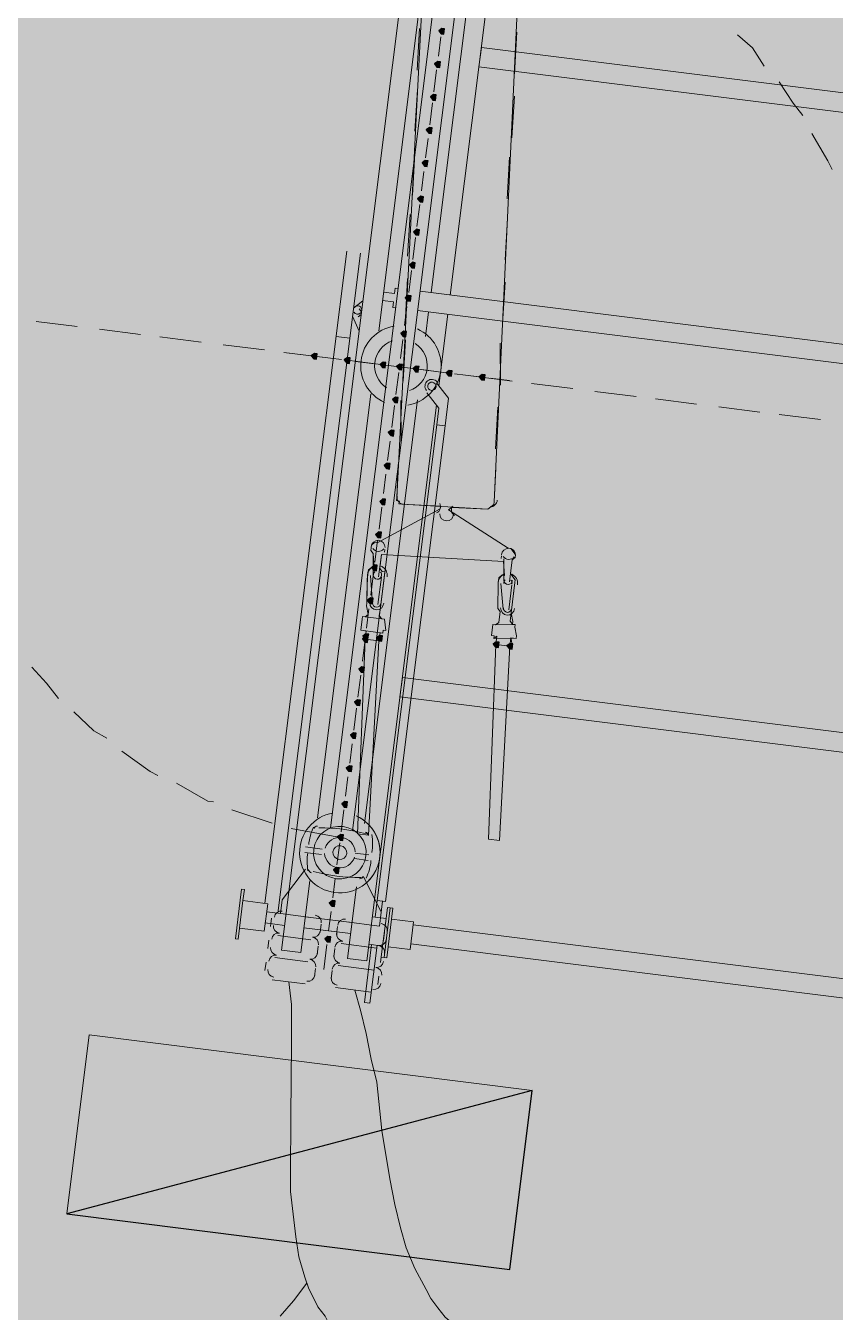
# Model space of a CAD drawing. Header units: metres. Extents: x -4 to 509425, y 7549 to 4732445.
# Drawn here: x 476029.126 to 476031.596, y 4719725.675 to 4719729.603 of the extents above; entities that cross this region are included whole.
import ezdxf

# ---------------------------------------------------------------- set-up
doc = ezdxf.new("R2010")
doc.units = ezdxf.units.M
doc.header["$LTSCALE"] = 0.01
doc.header["$MEASUREMENT"] = 0
doc.layers.get('0').update_dxf_attribs({"lineweight": 0})
doc.layers.add('_SUBESTACIÓN', color=1, linetype='Continuous')
doc.layers.add('SUBESTACION LA VID', color=253, linetype='Continuous')

# ---------------------------------------------------------------- blocks, each defined once
blk = doc.blocks.new('A$Cfff6051d')
at = {"layer": 'SUBESTACION LA VID', "transparency": 33554687}
h = blk.add_hatch(color=256, dxfattribs=at)
h.dxf.hatch_style = 2
h.paths.add_polyline_path([(476030.4032, 4719729.5853), (476030.4042, 4719729.5937), (476030.3958, 4719729.5947), (476030.3864, 4719729.5874), (476030.3937, 4719729.5779), (476030.4021, 4719729.5769)])
h = blk.add_hatch(color=256, dxfattribs=at)
h.dxf.hatch_style = 2
h.paths.add_polyline_path([(476030.3906, 4719729.4845), (476030.3916, 4719729.4929), (476030.3832, 4719729.4939), (476030.3738, 4719729.4866), (476030.3811, 4719729.4771), (476030.3895, 4719729.4761)])
h = blk.add_hatch(color=256, dxfattribs=at)
h.dxf.hatch_style = 2
h.paths.add_polyline_path([(476030.3779, 4719729.3837), (476030.379, 4719729.3921), (476030.3706, 4719729.3931), (476030.3611, 4719729.3858), (476030.3685, 4719729.3763), (476030.3769, 4719729.3753)])
h = blk.add_hatch(color=256, dxfattribs=at)
h.dxf.hatch_style = 2
h.paths.add_polyline_path([(476030.3653, 4719729.2829), (476030.3663, 4719729.2913), (476030.3579, 4719729.2923), (476030.3485, 4719729.285), (476030.3558, 4719729.2755), (476030.3642, 4719729.2745)])
h = blk.add_hatch(color=256, dxfattribs=at)
h.dxf.hatch_style = 2
h.paths.add_polyline_path([(476030.3526, 4719729.182), (476030.3537, 4719729.1905), (476030.3453, 4719729.1915), (476030.3358, 4719729.1842), (476030.3432, 4719729.1747), (476030.3516, 4719729.1736)])
h = blk.add_hatch(color=256, dxfattribs=at)
h.dxf.hatch_style = 2
h.paths.add_polyline_path([(476030.3389, 4719729.0728), (476030.34, 4719729.0812), (476030.3316, 4719729.0823), (476030.3221, 4719729.075), (476030.3295, 4719729.0655), (476030.3379, 4719729.0644)])
h = blk.add_hatch(color=256, dxfattribs=at)
h.dxf.hatch_style = 2
h.paths.add_polyline_path([(476030.3263, 4719728.972), (476030.3274, 4719728.9804), (476030.319, 4719728.9815), (476030.3095, 4719728.9741), (476030.3169, 4719728.9647), (476030.3253, 4719728.9636)])
h = blk.add_hatch(color=256, dxfattribs=at)
h.dxf.hatch_style = 2
h.paths.add_polyline_path([(476030.3137, 4719728.8712), (476030.3147, 4719728.8796), (476030.3063, 4719728.8807), (476030.2969, 4719728.8733), (476030.3042, 4719728.8639), (476030.3126, 4719728.8628)])
h = blk.add_hatch(color=256, dxfattribs=at)
h.dxf.hatch_style = 2
h.paths.add_polyline_path([(476030.301, 4719728.7704), (476030.3021, 4719728.7788), (476030.2937, 4719728.7799), (476030.2842, 4719728.7725), (476030.2916, 4719728.7631), (476030.3, 4719728.762)])
h = blk.add_hatch(color=256, dxfattribs=at)
h.dxf.hatch_style = 2
h.paths.add_polyline_path([(476030.2873, 4719728.6612), (476030.2884, 4719728.6696), (476030.28, 4719728.6707), (476030.2705, 4719728.6633), (476030.2779, 4719728.6539), (476030.2863, 4719728.6528)])
h = blk.add_hatch(color=256, dxfattribs=at)
h.dxf.hatch_style = 2
h.paths.add_polyline_path([(476030.0143, 4719728.5931), (476030.0154, 4719728.6015), (476030.007, 4719728.6025), (476029.9975, 4719728.5952), (476030.0048, 4719728.5857), (476030.0132, 4719728.5847)])
h = blk.add_hatch(color=256, dxfattribs=at)
h.dxf.hatch_style = 2
h.paths.add_polyline_path([(476030.1151, 4719728.5804), (476030.1162, 4719728.5888), (476030.1078, 4719728.5899), (476030.0983, 4719728.5825), (476030.1056, 4719728.5731), (476030.114, 4719728.572)])
h = blk.add_hatch(color=256, dxfattribs=at)
h.dxf.hatch_style = 2
h.paths.add_polyline_path([(476030.2243, 4719728.5667), (476030.2254, 4719728.5751), (476030.217, 4719728.5762), (476030.2075, 4719728.5689), (476030.2149, 4719728.5594), (476030.2233, 4719728.5583)])
h = blk.add_hatch(color=256, dxfattribs=at)
h.dxf.hatch_style = 2
h.paths.add_polyline_path([(476030.2747, 4719728.5604), (476030.2758, 4719728.5688), (476030.2674, 4719728.5699), (476030.2579, 4719728.5625), (476030.2653, 4719728.5531), (476030.2737, 4719728.552)])
h = blk.add_hatch(color=256, dxfattribs=at)
h.dxf.hatch_style = 2
h.paths.add_polyline_path([(476030.3251, 4719728.5541), (476030.3262, 4719728.5625), (476030.3178, 4719728.5636), (476030.3083, 4719728.5562), (476030.3157, 4719728.5468), (476030.3241, 4719728.5457)])
h = blk.add_hatch(color=256, dxfattribs=at)
h.dxf.hatch_style = 2
h.paths.add_polyline_path([(476030.4259, 4719728.5415), (476030.427, 4719728.5499), (476030.4186, 4719728.5509), (476030.4091, 4719728.5436), (476030.4165, 4719728.5341), (476030.4249, 4719728.5331)])
h = blk.add_hatch(color=256, dxfattribs=at)
h.dxf.hatch_style = 2
h.paths.add_polyline_path([(476030.5267, 4719728.5288), (476030.5278, 4719728.5372), (476030.5194, 4719728.5383), (476030.5099, 4719728.5309), (476030.5173, 4719728.5215), (476030.5257, 4719728.5204)])
h = blk.add_hatch(color=256, dxfattribs=at)
h.dxf.hatch_style = 2
h.paths.add_polyline_path([(476030.2621, 4719728.4596), (476030.2631, 4719728.468), (476030.2547, 4719728.4691), (476030.2453, 4719728.4617), (476030.2526, 4719728.4523), (476030.261, 4719728.4512)])
h = blk.add_hatch(color=256, dxfattribs=at)
h.dxf.hatch_style = 2
h.paths.add_polyline_path([(476030.2494, 4719728.3588), (476030.2505, 4719728.3672), (476030.2421, 4719728.3683), (476030.2326, 4719728.3609), (476030.24, 4719728.3515), (476030.2484, 4719728.3504)])
h = blk.add_hatch(color=256, dxfattribs=at)
h.dxf.hatch_style = 2
h.paths.add_polyline_path([(476030.2368, 4719728.258), (476030.2378, 4719728.2664), (476030.2294, 4719728.2675), (476030.22, 4719728.2601), (476030.2273, 4719728.2507), (476030.2357, 4719728.2496)])
h = blk.add_hatch(color=256, dxfattribs=at)
h.dxf.hatch_style = 2
h.paths.add_polyline_path([(476030.2231, 4719728.1488), (476030.2242, 4719728.1572), (476030.2158, 4719728.1583), (476030.2063, 4719728.1509), (476030.2137, 4719728.1415), (476030.2221, 4719728.1404)])
h = blk.add_hatch(color=256, dxfattribs=at)
h.dxf.hatch_style = 2
h.paths.add_polyline_path([(476030.2105, 4719728.048), (476030.2115, 4719728.0564), (476030.2031, 4719728.0575), (476030.1937, 4719728.0501), (476030.201, 4719728.0407), (476030.2094, 4719728.0396)])
h = blk.add_hatch(color=256, dxfattribs=at)
h.dxf.hatch_style = 2
h.paths.add_polyline_path([(476030.1978, 4719727.9472), (476030.1989, 4719727.9556), (476030.1905, 4719727.9567), (476030.181, 4719727.9493), (476030.1884, 4719727.9399), (476030.1968, 4719727.9388)])
h = blk.add_hatch(color=256, dxfattribs=at)
h.dxf.hatch_style = 2
h.paths.add_polyline_path([(476030.1852, 4719727.8464), (476030.1862, 4719727.8548), (476030.1778, 4719727.8559), (476030.1684, 4719727.8485), (476030.1757, 4719727.8391), (476030.1841, 4719727.838)])
h = blk.add_hatch(color=256, dxfattribs=at)
h.dxf.hatch_style = 2
h.paths.add_polyline_path([(476030.1704, 4719727.7288), (476030.1715, 4719727.7372), (476030.1631, 4719727.7382), (476030.1536, 4719727.7309), (476030.161, 4719727.7214), (476030.1694, 4719727.7204)])
h = blk.add_hatch(color=256, dxfattribs=at)
h.dxf.hatch_style = 2
h.paths.add_polyline_path([(476030.1715, 4719727.7372), (476030.1726, 4719727.7456), (476030.1642, 4719727.7466), (476030.1547, 4719727.7393), (476030.162, 4719727.7298), (476030.1704, 4719727.7288)])
h = blk.add_hatch(color=256, dxfattribs=at)
h.dxf.hatch_style = 2
h.paths.add_polyline_path([(476030.2135, 4719727.7319), (476030.2146, 4719727.7403), (476030.2062, 4719727.7414), (476030.1967, 4719727.734), (476030.204, 4719727.7246), (476030.2124, 4719727.7235)])
h = blk.add_hatch(color=256, dxfattribs=at)
h.dxf.hatch_style = 2
h.paths.add_polyline_path([(476030.5695, 4719727.7129), (476030.5705, 4719727.7213), (476030.5621, 4719727.7224), (476030.5527, 4719727.715), (476030.56, 4719727.7056), (476030.5684, 4719727.7045)])
h = blk.add_hatch(color=256, dxfattribs=at)
h.dxf.hatch_style = 2
h.paths.add_polyline_path([(476030.6115, 4719727.7076), (476030.6125, 4719727.716), (476030.6041, 4719727.7171), (476030.5947, 4719727.7097), (476030.602, 4719727.7003), (476030.6104, 4719727.6992)])
h = blk.add_hatch(color=256, dxfattribs=at)
h.dxf.hatch_style = 2
h.paths.add_polyline_path([(476030.1589, 4719727.6364), (476030.1599, 4719727.6448), (476030.1515, 4719727.6458), (476030.1421, 4719727.6385), (476030.1494, 4719727.629), (476030.1578, 4719727.628)])
h = blk.add_hatch(color=256, dxfattribs=at)
h.dxf.hatch_style = 2
h.paths.add_polyline_path([(476030.1462, 4719727.5356), (476030.1473, 4719727.544), (476030.1389, 4719727.545), (476030.1294, 4719727.5377), (476030.1368, 4719727.5282), (476030.1452, 4719727.5272)])
h = blk.add_hatch(color=256, dxfattribs=at)
h.dxf.hatch_style = 2
h.paths.add_polyline_path([(476030.1336, 4719727.4348), (476030.1346, 4719727.4432), (476030.1262, 4719727.4442), (476030.1168, 4719727.4369), (476030.1241, 4719727.4274), (476030.1325, 4719727.4264)])
h = blk.add_hatch(color=256, dxfattribs=at)
h.dxf.hatch_style = 2
h.paths.add_polyline_path([(476030.1209, 4719727.334), (476030.122, 4719727.3424), (476030.1136, 4719727.3434), (476030.1041, 4719727.3361), (476030.1115, 4719727.3266), (476030.1199, 4719727.3256)])
h = blk.add_hatch(color=256, dxfattribs=at)
h.dxf.hatch_style = 2
h.paths.add_polyline_path([(476030.1073, 4719727.2248), (476030.1083, 4719727.2332), (476030.0999, 4719727.2342), (476030.0905, 4719727.2269), (476030.0978, 4719727.2174), (476030.1062, 4719727.2164)])
h = blk.add_hatch(color=256, dxfattribs=at)
h.dxf.hatch_style = 2
h.paths.add_polyline_path([(476030.0946, 4719727.124), (476030.0957, 4719727.1324), (476030.0873, 4719727.1334), (476030.0778, 4719727.1261), (476030.0852, 4719727.1166), (476030.0936, 4719727.1156)])
h = blk.add_hatch(color=256, dxfattribs=at)
h.dxf.hatch_style = 2
h.paths.add_polyline_path([(476030.082, 4719727.0232), (476030.083, 4719727.0316), (476030.0746, 4719727.0326), (476030.0652, 4719727.0253), (476030.0725, 4719727.0158), (476030.0809, 4719727.0148)])
h = blk.add_hatch(color=256, dxfattribs=at)
h.dxf.hatch_style = 2
h.paths.add_polyline_path([(476030.0693, 4719726.9224), (476030.0704, 4719726.9308), (476030.062, 4719726.9318), (476030.0525, 4719726.9245), (476030.0599, 4719726.915), (476030.0683, 4719726.914)])
h = blk.add_hatch(color=256, dxfattribs=at)
h.dxf.hatch_style = 2
h.paths.add_polyline_path([(476030.0557, 4719726.8132), (476030.0567, 4719726.8216), (476030.0483, 4719726.8226), (476030.0389, 4719726.8153), (476030.0462, 4719726.8058), (476030.0546, 4719726.8048)])
h = blk.add_hatch(color=256, dxfattribs=at)
h.dxf.hatch_style = 2
h.paths.add_polyline_path([(476030.6719, 4719726.3519), (476029.251, 4719725.9755), (476030.6034, 4719725.8059)])
at = {"layer": 'SUBESTACION LA VID', "lineweight": 15}
for p, q in [((476030.0558, 4719727.1544), (476030.4107, 4719729.9853)), ((476030.123, 4719727.146), (476030.4779, 4719729.9769)), ((476030.3655, 4719729.9654), (476030.2033, 4719728.6718)), ((476030.5083, 4719729.9475), (476030.363, 4719728.7883)), ((476030.3276, 4719729.5947), (476030.3202, 4719729.4677)), ((476030.6174, 4719729.456), (476030.6248, 4719729.5831)), ((476030.3853, 4719729.5107), (476030.3927, 4719729.5695)), ((476030.3716, 4719729.4015), (476030.38, 4719729.4687)), ((476030.3212, 4719729.4078), (476030.3138, 4719729.2808)), ((476030.6099, 4719729.2607), (476030.6173, 4719729.3878)), ((476030.359, 4719729.3007), (476030.3674, 4719729.3679)), ((476030.3463, 4719729.1999), (476030.3537, 4719729.2587)), ((476030.3138, 4719729.2125), (476030.3064, 4719729.0855)), ((476030.5952, 4719729.0749), (476030.6026, 4719729.2019)), ((476030.3337, 4719729.0991), (476030.3411, 4719729.1579)), ((476030.32, 4719728.9899), (476030.3284, 4719729.0571)), ((476030.299, 4719729.0267), (476030.2916, 4719728.8996)), ((476030.5888, 4719728.8879), (476030.5962, 4719729.015)), ((476030.3074, 4719728.8891), (476030.3158, 4719728.9563)), ((476029.8562, 4719726.9235), (476030.1058, 4719728.9144)), ((476030.1478, 4719728.9091), (476029.895, 4719726.893)), ((476030.2916, 4719728.8313), (476030.2853, 4719728.7127)), ((476030.2947, 4719728.7883), (476030.3032, 4719728.8555)), ((476030.3294, 4719728.7925), (476034.0003, 4719728.3323)), ((476030.5814, 4719728.6926), (476030.5888, 4719728.8197)), ((476030.1551, 4719728.7631), (476030.1267, 4719728.7411)), ((476030.1435, 4719728.6707), (476030.1235, 4719728.7159)), ((476030.1403, 4719728.7138), (476030.1498, 4719728.7211)), ((476030.1509, 4719728.7295), (476030.1435, 4719728.739)), ((476030.2821, 4719728.6875), (476030.2895, 4719728.7463)), ((476030.322, 4719728.7337), (476033.993, 4719728.2734)), ((476030.3556, 4719728.7295), (476030.3461, 4719728.6539)), ((476030.3871, 4719728.5037), (476030.4144, 4719728.7221)), ((476029.2835, 4719728.6847), (476029.1575, 4719728.7005)), ((476029.4767, 4719728.6605), (476029.3507, 4719728.6763)), ((476029.6615, 4719728.6373), (476029.5355, 4719728.6531)), ((476030.0731, 4719728.654), (476030.1151, 4719728.6487)), ((476030.2695, 4719728.5867), (476030.2768, 4719728.6455)), ((476030.2852, 4719728.6444), (476030.2778, 4719728.5174)), ((476029.8547, 4719728.6131), (476029.7287, 4719728.6289)), ((476030.0395, 4719728.5899), (476029.9135, 4719728.6057)), ((476029.9891, 4719728.5962), (476029.9219, 4719728.6047)), ((476030.575, 4719728.5057), (476030.574, 4719728.6338)), ((476030.0899, 4719728.5836), (476030.0227, 4719728.592)), ((476030.2327, 4719728.5657), (476030.1067, 4719728.5815)), ((476030.1907, 4719728.571), (476030.1319, 4719728.5783)), ((476030.2915, 4719728.5583), (476030.2327, 4719728.5657)), ((476030.4175, 4719728.5425), (476030.2915, 4719728.5583)), ((476030.2558, 4719728.4775), (476030.2642, 4719728.5447)), ((476030.4007, 4719728.5446), (476030.3335, 4719728.5531)), ((476030.5015, 4719728.532), (476030.4343, 4719728.5404)), ((476030.6107, 4719728.5183), (476030.4847, 4719728.5341)), ((476030.6023, 4719728.5194), (476030.5435, 4719728.5267)), ((476030.1791, 4719728.4786), (476030.0169, 4719727.1849)), ((476030.7955, 4719728.4951), (476030.6695, 4719728.5109)), ((476030.9887, 4719728.4709), (476030.8627, 4719728.4867)), ((476030.3219, 4719728.4607), (476030.1597, 4719727.167)), ((476030.1669, 4719726.748), (476030.3797, 4719728.4449)), ((476030.2431, 4719728.3767), (476030.2516, 4719728.4439)), ((476030.2705, 4719728.4586), (476030.2715, 4719728.3305)), ((476030.5592, 4719728.3115), (476030.5666, 4719728.4385)), ((476031.1735, 4719728.4477), (476031.0475, 4719728.4635)), ((476031.3667, 4719728.4235), (476031.2407, 4719728.4393)), ((476031.5516, 4719728.4004), (476031.4256, 4719728.4161)), ((476030.3807, 4719728.385), (476030.4059, 4719728.3819)), ((476030.2305, 4719728.2759), (476030.2379, 4719728.3347)), ((476030.263, 4719728.2633), (476030.2588, 4719728.1614)), ((476030.556, 4719728.1497), (476030.5602, 4719728.2516)), ((476030.2179, 4719728.1751), (476030.2252, 4719728.2339)), ((476030.1989, 4719728.0239), (476030.3911, 4719728.1277)), ((476030.2042, 4719728.0659), (476030.2126, 4719728.1331)), ((476030.2735, 4719728.1425), (476030.536, 4719728.1266)), ((476030.5979, 4719728.008), (476030.4163, 4719728.1246)), ((476030.18, 4719728.0092), (476030.1789, 4719728.0008)), ((476030.1915, 4719727.9651), (476030.2, 4719728.0323)), ((476030.1863, 4719727.9231), (476030.1863, 4719727.9913)), ((476030.2031, 4719727.9209), (476030.2115, 4719727.9882)), ((476030.2115, 4719727.9882), (476030.5843, 4719727.967)), ((476030.222, 4719728.0039), (476030.2209, 4719727.9955)), ((476030.578, 4719727.9849), (476030.5769, 4719727.9765)), ((476030.5853, 4719727.9072), (476030.5853, 4719727.9754)), ((476030.6021, 4719727.9051), (476030.6105, 4719727.9723)), ((476030.621, 4719727.988), (476030.62, 4719727.9796)), ((476030.1684, 4719727.9168), (476030.1673, 4719727.8401)), ((476030.1779, 4719727.9241), (476030.1841, 4719727.838)), ((476030.1789, 4719727.8643), (476030.1863, 4719727.9231)), ((476030.2115, 4719727.9199), (476030.2009, 4719727.8359)), ((476030.2199, 4719727.9188), (476030.2093, 4719727.8348)), ((476030.5674, 4719727.9009), (476030.5664, 4719727.8242)), ((476030.5758, 4719727.8998), (476030.5832, 4719727.8221)), ((476030.6094, 4719727.8956), (476030.6, 4719727.82)), ((476030.6178, 4719727.8945), (476030.6084, 4719727.8189)), ((476030.1663, 4719727.8317), (476030.1715, 4719727.8054)), ((476030.1663, 4719727.7634), (476030.1736, 4719727.8223)), ((476030.2083, 4719727.8264), (476030.2051, 4719727.8012)), ((476030.5737, 4719727.8148), (476030.5695, 4719727.7812)), ((476030.6073, 4719727.8105), (476030.6042, 4719727.7853)), ((476030.1526, 4719727.7908), (476030.1484, 4719727.7572)), ((476030.161, 4719727.7897), (476030.161, 4719727.7897)), ((476030.1621, 4719727.7981), (476030.1715, 4719727.8054)), ((476030.2125, 4719727.7918), (476030.2051, 4719727.8012)), ((476030.2209, 4719727.7907), (476030.2209, 4719727.7907)), ((476030.5516, 4719727.7749), (476030.5474, 4719727.7413)), ((476030.56, 4719727.7738), (476030.5695, 4719727.7812)), ((476030.56, 4719727.7738), (476030.6199, 4719727.7748)), ((476030.56, 4719727.7738), (476030.56, 4719727.7738)), ((476030.6115, 4719727.7759), (476030.6042, 4719727.7853)), ((476030.2156, 4719727.7487), (476030.1568, 4719727.7561)), ((476030.1579, 4719727.7645), (476030.1579, 4719727.7645)), ((476030.1652, 4719727.755), (476030.162, 4719727.7298)), ((476030.2072, 4719727.7498), (476030.2051, 4719727.733)), ((476030.2167, 4719727.7571), (476030.2167, 4719727.7571)), ((476030.5548, 4719727.7318), (476030.6146, 4719727.7328)), ((476030.5558, 4719727.7402), (476030.5558, 4719727.7402)), ((476030.5642, 4719727.7392), (476030.5611, 4719727.714)), ((476030.6157, 4719727.7412), (476030.6157, 4719727.7412)), ((476030.6188, 4719727.7664), (476030.6241, 4719727.7402)), ((476030.6188, 4719727.7664), (476030.6188, 4719727.7664)), ((476030.162, 4719727.7298), (476030.1387, 4719727.1355)), ((476030.1536, 4719727.6626), (476030.161, 4719727.7214)), ((476030.204, 4719727.7246), (476030.162, 4719727.7298)), ((476030.204, 4719727.7246), (476030.1723, 4719727.1313)), ((476030.5611, 4719727.714), (476030.5378, 4719727.1196)), ((476030.5611, 4719727.714), (476030.6031, 4719727.7087)), ((476030.1399, 4719727.5534), (476030.1484, 4719727.6206)), ((476030.1273, 4719727.4526), (476030.1357, 4719727.5198)), ((476030.1147, 4719727.3518), (476030.122, 4719727.4106)), ((476030.102, 4719727.251), (476030.1094, 4719727.3098)), ((476029.8783, 4719727.1682), (476029.7555, 4719727.2091)), ((476030.0883, 4719727.1418), (476030.0968, 4719727.209)), ((476030.0862, 4719727.125), (476029.9361, 4719727.1524)), ((476030.0757, 4719727.041), (476030.0841, 4719727.1082)), ((476030.1723, 4719727.1313), (476030.1387, 4719727.1355)), ((476030.5378, 4719727.1196), (476030.5714, 4719727.1154)), ((476030.0284, 4719727.0725), (476029.978, 4719727.0789)), ((476030.0306, 4719727.0893), (476029.9802, 4719727.0957)), ((476030.1314, 4719727.0767), (476030.1734, 4719727.0714)), ((476030.1292, 4719727.0599), (476030.1712, 4719727.0546)), ((476029.9927, 4719726.9917), (476029.9653, 4719726.7733)), ((476030.0631, 4719726.9402), (476030.0704, 4719726.999)), ((476030.1355, 4719726.9738), (476030.1081, 4719726.7554)), ((476029.7784, 4719726.8479), (476029.789, 4719726.9319)), ((476030.1922, 4719726.8814), (476030.1985, 4719726.9318)), ((476030.209, 4719726.8793), (476030.2153, 4719726.9297)), ((476029.8614, 4719726.8972), (476029.9202, 4719726.8899)), ((476029.873, 4719726.8531), (476029.8761, 4719726.8783)), ((476029.9034, 4719726.892), (476030.0042, 4719726.8793)), ((476030.1218, 4719726.8646), (476029.979, 4719726.8825)), ((476030.0504, 4719726.8394), (476030.0578, 4719726.8982)), ((476030.2058, 4719726.8541), (476030.0966, 4719726.8677)), ((476030.2153, 4719726.7931), (476030.2258, 4719726.8771)), ((476030.2321, 4719726.791), (476030.2426, 4719726.875)), ((476029.8572, 4719726.8636), (476029.916, 4719726.8563)), ((476030.1176, 4719726.831), (476029.9748, 4719726.8489)), ((476030.0273, 4719726.8594), (476030.0242, 4719726.8342)), ((476030.0252, 4719726.8426), (476030.0756, 4719726.8363)), ((476030.0777, 4719726.8531), (476030.0746, 4719726.8279)), ((476030.2174, 4719726.8099), (476030.2205, 4719726.8351)), ((476030.3087, 4719726.8582), (476033.7529, 4719726.4264)), ((476029.8645, 4719726.7859), (476029.8677, 4719726.8111)), ((476029.9958, 4719726.8121), (476029.895, 4719726.8248)), ((476029.895, 4719726.8248), (476029.9958, 4719726.8121)), ((476030.0189, 4719726.7922), (476030.0157, 4719726.767)), ((476030.0357, 4719726.7218), (476030.0451, 4719726.7974)), ((476030.0882, 4719726.8005), (476030.1974, 4719726.7869)), ((476030.1974, 4719726.7869), (476030.0882, 4719726.8005)), ((476030.3014, 4719726.7994), (476033.7455, 4719726.3676)), ((476029.9874, 4719726.7449), (476029.8866, 4719726.7576)), ((476029.8866, 4719726.7576), (476029.9874, 4719726.7449)), ((476029.9653, 4719726.7733), (476029.9065, 4719726.7807)), ((476030.0693, 4719726.7858), (476030.0661, 4719726.7606)), ((476030.1081, 4719726.7554), (476030.1669, 4719726.748)), ((476030.2089, 4719726.7427), (476030.2121, 4719726.7679)), ((476029.8561, 4719726.7187), (476029.8593, 4719726.7439)), ((476030.0105, 4719726.725), (476030.0073, 4719726.6998)), ((476030.0609, 4719726.7186), (476030.0577, 4719726.6934)), ((476030.0798, 4719726.7333), (476030.189, 4719726.7196)), ((476030.189, 4719726.7196), (476030.0798, 4719726.7333)), ((476029.9789, 4719726.6777), (476029.8781, 4719726.6904)), ((476030.2005, 4719726.6755), (476030.2037, 4719726.7007)), ((476030.0713, 4719726.6661), (476030.1806, 4719726.6524)), ((476029.251, 4719725.9755), (476030.6719, 4719726.3519))]:
    blk.add_line(p, q, dxfattribs=at)
for points in [[(476030.5714, 4719727.1154), (476030.5378, 4719727.1196), (476030.5611, 4719727.714), (476030.5642, 4719727.7392), (476030.5548, 4719727.7318), (476030.5558, 4719727.7402), (476030.5474, 4719727.7413), (476030.5516, 4719727.7749), (476030.56, 4719727.7738), (476030.5695, 4719727.7812), (476030.5737, 4719727.8148), (476030.5664, 4719727.8242), (476030.5674, 4719727.9009), (476030.5685, 4719727.9093), (476030.5696, 4719727.9177), (476030.579, 4719727.925), (476030.5874, 4719727.924), (476030.5843, 4719727.967), (476030.2115, 4719727.9882), (476030.2062, 4719727.9462), (476030.2136, 4719727.9367), (476030.222, 4719727.9356), (476030.2209, 4719727.9272), (476030.2199, 4719727.9188), (476030.2104, 4719727.8432), (476030.2083, 4719727.8264), (476030.2051, 4719727.8012), (476030.2125, 4719727.7918), (476030.2209, 4719727.7907), (476030.2251, 4719727.7561), (476030.2167, 4719727.7571), (476030.2156, 4719727.7487), (476030.2072, 4719727.7498), (476030.2051, 4719727.733), (476030.204, 4719727.7246), (476030.1723, 4719727.1313), (476030.1387, 4719727.1355), (476030.162, 4719727.7298), (476030.1652, 4719727.755), (476030.1568, 4719727.7561), (476030.1484, 4719727.7572), (476030.1526, 4719727.7908), (476030.1537, 4719727.7992), (476030.1621, 4719727.7981), (476030.1715, 4719727.8054), (476030.1663, 4719727.8317), (476030.1673, 4719727.8401), (476030.1695, 4719727.9252), (476030.1705, 4719727.9336), (476030.1716, 4719727.942), (476030.181, 4719727.9493), (476030.1894, 4719727.9483), (476030.1863, 4719727.9913), (476030.1789, 4719728.0008), (476030.18, 4719728.0092), (476030.1811, 4719728.0176), (476030.1905, 4719728.0249), (476030.1989, 4719728.0239), (476030.3911, 4719728.1277), (476030.3922, 4719728.1361), (476030.2735, 4719728.1425), (476030.2651, 4719728.1435), (476030.2662, 4719728.1519), (476030.2578, 4719728.153), (476030.2588, 4719728.1614), (476030.3699, 4719730.3403)], [(476030.6576, 4719730.3213), (476030.556, 4719728.1497), (476030.5549, 4719728.1413), (476030.5455, 4719728.134), (476030.536, 4719728.1266), (476030.4258, 4719728.1319), (476030.4163, 4719728.1246), (476030.5979, 4719728.008), (476030.6063, 4719728.0069), (476030.6137, 4719727.9975), (476030.621, 4719727.988), (476030.62, 4719727.9796), (476030.6105, 4719727.9723), (476030.6053, 4719727.9303), (476030.6126, 4719727.9208), (476030.62, 4719727.9113), (476030.6189, 4719727.9029), (476030.6084, 4719727.8189), (476030.6073, 4719727.8105), (476030.6126, 4719727.7843), (476030.6115, 4719727.7759), (476030.6199, 4719727.7748), (476030.6188, 4719727.7664), (476030.6241, 4719727.7402), (476030.623, 4719727.7318), (476030.6146, 4719727.7328), (476030.6062, 4719727.7339), (476030.6115, 4719727.7076), (476030.6031, 4719727.7087), (476030.5714, 4719727.1154)], [(476030.3898, 4719730.1586), (476030.4171, 4719730.377), (476030.3583, 4719730.3844), (476029.9065, 4719726.7807)], [(476030.4218, 4719728.7809), (476030.6187, 4719730.3518), (476030.5599, 4719730.3591), (476030.5326, 4719730.1407)], [(476031.2979, 4719729.5755), (476031.344, 4719729.5356), (476031.3797, 4719729.4799)], [(476034.2295, 4719729.0714), (476034.2222, 4719729.0126), (476030.5092, 4719729.4781), (476030.5166, 4719729.5369), (476034.2295, 4719729.0714)], [(476031.4249, 4719729.4316), (476031.4679, 4719729.3665), (476031.4973, 4719729.3286)], [(476031.5246, 4719729.274), (476031.5739, 4719729.1911), (476031.5875, 4719729.1638)], [(476030.2622, 4719728.8009), (476030.2538, 4719728.802), (476030.2517, 4719728.7852), (476030.2181, 4719728.7894)], [(476030.2149, 4719728.7642), (476030.2485, 4719728.76), (476030.2464, 4719728.7432), (476030.2548, 4719728.7421)], [(476030.3807, 4719728.385), (476030.387, 4719728.4354), (476030.3503, 4719728.4827)], [(476030.3797, 4719728.5131), (476030.4164, 4719728.4659), (476030.4059, 4719728.3819)], [(476030.4059, 4719728.3819), (476030.2237, 4719726.9286), (476030.1985, 4719726.9318), (476030.3807, 4719728.385)], [(476030.2251, 4719727.7561), (476030.2209, 4719727.7907), (476030.1621, 4719727.7981)], [(476030.6062, 4719727.7339), (476030.6031, 4719727.7087), (476030.5714, 4719727.1154)], [(476029.2264, 4719727.5485), (476029.1896, 4719727.5958), (476029.1445, 4719727.6441)], [(476033.981, 4719727.089), (476033.9884, 4719727.1478), (476030.2754, 4719727.6132), (476030.268, 4719727.5544), (476033.981, 4719727.089)], [(476029.3733, 4719727.4277), (476029.3334, 4719727.4498), (476029.2725, 4719727.5086)], [(476029.5297, 4719727.3142), (476029.5056, 4719727.3258), (476029.4195, 4719727.3878)], [(476029.6988, 4719727.2333), (476029.682, 4719727.2354), (476029.5864, 4719727.2901)], [(476029.9034, 4719726.892), (476029.9087, 4719726.934), (476029.9801, 4719727.0274)], [(476030.2058, 4719726.8541), (476030.2111, 4719726.8961), (476030.1565, 4719727.0053)], [(476029.7932, 4719726.9655), (476029.789, 4719726.9319), (476029.8646, 4719726.9224), (476029.854, 4719726.8384), (476029.7784, 4719726.8479), (476029.7742, 4719726.8143), (476029.7658, 4719726.8154), (476029.7848, 4719726.9666), (476029.7932, 4719726.9655)], [(476030.1733, 4719726.7984), (476030.2153, 4719726.7931), (476030.211, 4719726.7595), (476030.2194, 4719726.7585), (476030.2384, 4719726.9097), (476030.23, 4719726.9108), (476030.2258, 4719726.8771), (476030.1838, 4719726.8824)], [(476030.2468, 4719726.9086), (476030.2426, 4719726.875), (476030.3098, 4719726.8666), (476030.2993, 4719726.7826), (476030.2321, 4719726.791), (476030.2278, 4719726.7574), (476030.2194, 4719726.7585), (476030.2384, 4719726.9097), (476030.2468, 4719726.9086)], [(476030.1985, 4719726.7953), (476030.1763, 4719726.6188), (476030.1595, 4719726.621), (476030.1817, 4719726.7974)], [(476029.9285, 4719726.684), (476029.9369, 4719726.6147), (476029.9369, 4719726.5465), (476029.9369, 4719726.4782), (476029.9358, 4719726.4016), (476029.9347, 4719726.2567), (476029.9336, 4719726.1117), (476029.9336, 4719726.0435), (476029.9419, 4719725.9742), (476029.9503, 4719725.9049), (476029.9597, 4719725.844), (476029.9776, 4719725.782), (476029.9902, 4719725.7463), (476030.0038, 4719725.719), (476030.0174, 4719725.6917), (476030.0395, 4719725.6633), (476030.0531, 4719725.636), (476030.0762, 4719725.616)], [(476030.1301, 4719726.6588), (476030.148, 4719726.5968), (476030.1648, 4719726.5264), (476030.1805, 4719726.4477), (476030.1973, 4719726.3773), (476030.213, 4719726.2303), (476030.2371, 4719726.0822), (476030.2528, 4719726.0035), (476030.2696, 4719725.9331), (476030.2874, 4719725.8711), (476030.3136, 4719725.8081), (476030.3482, 4719725.7441), (476030.3619, 4719725.7168), (476030.3839, 4719725.6884), (476030.406, 4719725.66), (476030.4291, 4719725.6401), (476030.4511, 4719725.6117), (476030.4826, 4719725.5907)], [(476030.6034, 4719725.8059), (476029.251, 4719725.9755), (476029.3194, 4719726.5215), (476030.6719, 4719726.3519), (476030.6034, 4719725.8059)], [(476029.903, 4719725.6634), (476029.9429, 4719725.7096), (476029.9839, 4719725.7641)]]:
    blk.add_lwpolyline(points, dxfattribs=at)
at = {"layer": 'SUBESTACION LA VID'}
for points in [[(476030.4032, 4719729.5853), (476030.4042, 4719729.5937), (476030.3958, 4719729.5947), (476030.3864, 4719729.5874), (476030.3937, 4719729.5779), (476030.4021, 4719729.5769)], [(476030.3906, 4719729.4845), (476030.3916, 4719729.4929), (476030.3832, 4719729.4939), (476030.3738, 4719729.4866), (476030.3811, 4719729.4771), (476030.3895, 4719729.4761)], [(476030.3779, 4719729.3837), (476030.379, 4719729.3921), (476030.3706, 4719729.3931), (476030.3611, 4719729.3858), (476030.3685, 4719729.3763), (476030.3769, 4719729.3753)], [(476030.3653, 4719729.2829), (476030.3663, 4719729.2913), (476030.3579, 4719729.2923), (476030.3485, 4719729.285), (476030.3558, 4719729.2755), (476030.3642, 4719729.2745)], [(476030.3526, 4719729.182), (476030.3537, 4719729.1905), (476030.3453, 4719729.1915), (476030.3358, 4719729.1842), (476030.3432, 4719729.1747), (476030.3516, 4719729.1736)], [(476030.3389, 4719729.0728), (476030.34, 4719729.0812), (476030.3316, 4719729.0823), (476030.3221, 4719729.075), (476030.3295, 4719729.0655), (476030.3379, 4719729.0644)], [(476030.3263, 4719728.972), (476030.3274, 4719728.9804), (476030.319, 4719728.9815), (476030.3095, 4719728.9741), (476030.3169, 4719728.9647), (476030.3253, 4719728.9636)], [(476030.3137, 4719728.8712), (476030.3147, 4719728.8796), (476030.3063, 4719728.8807), (476030.2969, 4719728.8733), (476030.3042, 4719728.8639), (476030.3126, 4719728.8628)], [(476030.301, 4719728.7704), (476030.3021, 4719728.7788), (476030.2937, 4719728.7799), (476030.2842, 4719728.7725), (476030.2916, 4719728.7631), (476030.3, 4719728.762)], [(476030.2873, 4719728.6612), (476030.2884, 4719728.6696), (476030.28, 4719728.6707), (476030.2705, 4719728.6633), (476030.2779, 4719728.6539), (476030.2863, 4719728.6528)], [(476030.0143, 4719728.5931), (476030.0154, 4719728.6015), (476030.007, 4719728.6025), (476029.9975, 4719728.5952), (476030.0048, 4719728.5857), (476030.0132, 4719728.5847)], [(476030.1151, 4719728.5804), (476030.1162, 4719728.5888), (476030.1078, 4719728.5899), (476030.0983, 4719728.5825), (476030.1056, 4719728.5731), (476030.114, 4719728.572)], [(476030.2243, 4719728.5667), (476030.2254, 4719728.5751), (476030.217, 4719728.5762), (476030.2075, 4719728.5689), (476030.2149, 4719728.5594), (476030.2233, 4719728.5583)], [(476030.2747, 4719728.5604), (476030.2758, 4719728.5688), (476030.2674, 4719728.5699), (476030.2579, 4719728.5625), (476030.2653, 4719728.5531), (476030.2737, 4719728.552)], [(476030.3251, 4719728.5541), (476030.3262, 4719728.5625), (476030.3178, 4719728.5636), (476030.3083, 4719728.5562), (476030.3157, 4719728.5468), (476030.3241, 4719728.5457)], [(476030.4259, 4719728.5415), (476030.427, 4719728.5499), (476030.4186, 4719728.5509), (476030.4091, 4719728.5436), (476030.4165, 4719728.5341), (476030.4249, 4719728.5331)], [(476030.5267, 4719728.5288), (476030.5278, 4719728.5372), (476030.5194, 4719728.5383), (476030.5099, 4719728.5309), (476030.5173, 4719728.5215), (476030.5257, 4719728.5204)], [(476030.2621, 4719728.4596), (476030.2631, 4719728.468), (476030.2547, 4719728.4691), (476030.2453, 4719728.4617), (476030.2526, 4719728.4523), (476030.261, 4719728.4512)], [(476030.2494, 4719728.3588), (476030.2505, 4719728.3672), (476030.2421, 4719728.3683), (476030.2326, 4719728.3609), (476030.24, 4719728.3515), (476030.2484, 4719728.3504)], [(476030.2368, 4719728.258), (476030.2378, 4719728.2664), (476030.2294, 4719728.2675), (476030.22, 4719728.2601), (476030.2273, 4719728.2507), (476030.2357, 4719728.2496)], [(476030.2231, 4719728.1488), (476030.2242, 4719728.1572), (476030.2158, 4719728.1583), (476030.2063, 4719728.1509), (476030.2137, 4719728.1415), (476030.2221, 4719728.1404)], [(476030.2105, 4719728.048), (476030.2115, 4719728.0564), (476030.2031, 4719728.0575), (476030.1937, 4719728.0501), (476030.201, 4719728.0407), (476030.2094, 4719728.0396)], [(476030.1978, 4719727.9472), (476030.1989, 4719727.9556), (476030.1905, 4719727.9567), (476030.181, 4719727.9493), (476030.1884, 4719727.9399), (476030.1968, 4719727.9388)], [(476030.1852, 4719727.8464), (476030.1862, 4719727.8548), (476030.1778, 4719727.8559), (476030.1684, 4719727.8485), (476030.1757, 4719727.8391), (476030.1841, 4719727.838)], [(476030.1704, 4719727.7288), (476030.1715, 4719727.7372), (476030.1631, 4719727.7382), (476030.1536, 4719727.7309), (476030.161, 4719727.7214), (476030.1694, 4719727.7204)], [(476030.1715, 4719727.7372), (476030.1726, 4719727.7456), (476030.1642, 4719727.7466), (476030.1547, 4719727.7393), (476030.162, 4719727.7298), (476030.1704, 4719727.7288)], [(476030.2135, 4719727.7319), (476030.2146, 4719727.7403), (476030.2062, 4719727.7414), (476030.1967, 4719727.734), (476030.204, 4719727.7246), (476030.2124, 4719727.7235)], [(476030.5695, 4719727.7129), (476030.5705, 4719727.7213), (476030.5621, 4719727.7224), (476030.5527, 4719727.715), (476030.56, 4719727.7056), (476030.5684, 4719727.7045)], [(476030.6115, 4719727.7076), (476030.6125, 4719727.716), (476030.6041, 4719727.7171), (476030.5947, 4719727.7097), (476030.602, 4719727.7003), (476030.6104, 4719727.6992)], [(476030.1589, 4719727.6364), (476030.1599, 4719727.6448), (476030.1515, 4719727.6458), (476030.1421, 4719727.6385), (476030.1494, 4719727.629), (476030.1578, 4719727.628)], [(476030.1462, 4719727.5356), (476030.1473, 4719727.544), (476030.1389, 4719727.545), (476030.1294, 4719727.5377), (476030.1368, 4719727.5282), (476030.1452, 4719727.5272)], [(476030.1336, 4719727.4348), (476030.1346, 4719727.4432), (476030.1262, 4719727.4442), (476030.1168, 4719727.4369), (476030.1241, 4719727.4274), (476030.1325, 4719727.4264)], [(476030.1209, 4719727.334), (476030.122, 4719727.3424), (476030.1136, 4719727.3434), (476030.1041, 4719727.3361), (476030.1115, 4719727.3266), (476030.1199, 4719727.3256)], [(476030.1073, 4719727.2248), (476030.1083, 4719727.2332), (476030.0999, 4719727.2342), (476030.0905, 4719727.2269), (476030.0978, 4719727.2174), (476030.1062, 4719727.2164)], [(476030.0946, 4719727.124), (476030.0957, 4719727.1324), (476030.0873, 4719727.1334), (476030.0778, 4719727.1261), (476030.0852, 4719727.1166), (476030.0936, 4719727.1156)], [(476030.082, 4719727.0232), (476030.083, 4719727.0316), (476030.0746, 4719727.0326), (476030.0652, 4719727.0253), (476030.0725, 4719727.0158), (476030.0809, 4719727.0148)], [(476030.0693, 4719726.9224), (476030.0704, 4719726.9308), (476030.062, 4719726.9318), (476030.0525, 4719726.9245), (476030.0599, 4719726.915), (476030.0683, 4719726.914)], [(476030.0557, 4719726.8132), (476030.0567, 4719726.8216), (476030.0483, 4719726.8226), (476030.0389, 4719726.8153), (476030.0462, 4719726.8058), (476030.0546, 4719726.8048)], [(476030.6719, 4719726.3519), (476029.251, 4719725.9755), (476030.6034, 4719725.8059)]]:
    blk.add_lwpolyline(points, close=True, dxfattribs=at)
at = {"layer": 'SUBESTACION LA VID', "lineweight": 0}
for points in [[(476030.4032, 4719729.5853), (476030.4042, 4719729.5937), (476030.3958, 4719729.5947), (476030.3864, 4719729.5874), (476030.3937, 4719729.5779), (476030.4021, 4719729.5769)], [(476030.3906, 4719729.4845), (476030.3916, 4719729.4929), (476030.3832, 4719729.4939), (476030.3738, 4719729.4866), (476030.3811, 4719729.4771), (476030.3895, 4719729.4761)], [(476030.3779, 4719729.3837), (476030.379, 4719729.3921), (476030.3706, 4719729.3931), (476030.3611, 4719729.3858), (476030.3685, 4719729.3763), (476030.3769, 4719729.3753)], [(476030.3653, 4719729.2829), (476030.3663, 4719729.2913), (476030.3579, 4719729.2923), (476030.3485, 4719729.285), (476030.3558, 4719729.2755), (476030.3642, 4719729.2745)], [(476030.3526, 4719729.182), (476030.3537, 4719729.1905), (476030.3453, 4719729.1915), (476030.3358, 4719729.1842), (476030.3432, 4719729.1747), (476030.3516, 4719729.1736)], [(476030.3389, 4719729.0728), (476030.34, 4719729.0812), (476030.3316, 4719729.0823), (476030.3221, 4719729.075), (476030.3295, 4719729.0655), (476030.3379, 4719729.0644)], [(476030.3263, 4719728.972), (476030.3274, 4719728.9804), (476030.319, 4719728.9815), (476030.3095, 4719728.9741), (476030.3169, 4719728.9647), (476030.3253, 4719728.9636)], [(476030.3137, 4719728.8712), (476030.3147, 4719728.8796), (476030.3063, 4719728.8807), (476030.2969, 4719728.8733), (476030.3042, 4719728.8639), (476030.3126, 4719728.8628)], [(476030.301, 4719728.7704), (476030.3021, 4719728.7788), (476030.2937, 4719728.7799), (476030.2842, 4719728.7725), (476030.2916, 4719728.7631), (476030.3, 4719728.762)], [(476030.2873, 4719728.6612), (476030.2884, 4719728.6696), (476030.28, 4719728.6707), (476030.2705, 4719728.6633), (476030.2779, 4719728.6539), (476030.2863, 4719728.6528)], [(476030.0143, 4719728.5931), (476030.0154, 4719728.6015), (476030.007, 4719728.6025), (476029.9975, 4719728.5952), (476030.0048, 4719728.5857), (476030.0132, 4719728.5847)], [(476030.1151, 4719728.5804), (476030.1162, 4719728.5888), (476030.1078, 4719728.5899), (476030.0983, 4719728.5825), (476030.1056, 4719728.5731), (476030.114, 4719728.572)], [(476030.2243, 4719728.5667), (476030.2254, 4719728.5751), (476030.217, 4719728.5762), (476030.2075, 4719728.5689), (476030.2149, 4719728.5594), (476030.2233, 4719728.5583)], [(476030.2747, 4719728.5604), (476030.2758, 4719728.5688), (476030.2674, 4719728.5699), (476030.2579, 4719728.5625), (476030.2653, 4719728.5531), (476030.2737, 4719728.552)], [(476030.3251, 4719728.5541), (476030.3262, 4719728.5625), (476030.3178, 4719728.5636), (476030.3083, 4719728.5562), (476030.3157, 4719728.5468), (476030.3241, 4719728.5457)], [(476030.4259, 4719728.5415), (476030.427, 4719728.5499), (476030.4186, 4719728.5509), (476030.4091, 4719728.5436), (476030.4165, 4719728.5341), (476030.4249, 4719728.5331)], [(476030.5267, 4719728.5288), (476030.5278, 4719728.5372), (476030.5194, 4719728.5383), (476030.5099, 4719728.5309), (476030.5173, 4719728.5215), (476030.5257, 4719728.5204)], [(476030.2621, 4719728.4596), (476030.2631, 4719728.468), (476030.2547, 4719728.4691), (476030.2453, 4719728.4617), (476030.2526, 4719728.4523), (476030.261, 4719728.4512)], [(476030.2494, 4719728.3588), (476030.2505, 4719728.3672), (476030.2421, 4719728.3683), (476030.2326, 4719728.3609), (476030.24, 4719728.3515), (476030.2484, 4719728.3504)], [(476030.2368, 4719728.258), (476030.2378, 4719728.2664), (476030.2294, 4719728.2675), (476030.22, 4719728.2601), (476030.2273, 4719728.2507), (476030.2357, 4719728.2496)], [(476030.2231, 4719728.1488), (476030.2242, 4719728.1572), (476030.2158, 4719728.1583), (476030.2063, 4719728.1509), (476030.2137, 4719728.1415), (476030.2221, 4719728.1404)], [(476030.2105, 4719728.048), (476030.2115, 4719728.0564), (476030.2031, 4719728.0575), (476030.1937, 4719728.0501), (476030.201, 4719728.0407), (476030.2094, 4719728.0396)], [(476030.1978, 4719727.9472), (476030.1989, 4719727.9556), (476030.1905, 4719727.9567), (476030.181, 4719727.9493), (476030.1884, 4719727.9399), (476030.1968, 4719727.9388)], [(476030.1852, 4719727.8464), (476030.1862, 4719727.8548), (476030.1778, 4719727.8559), (476030.1684, 4719727.8485), (476030.1757, 4719727.8391), (476030.1841, 4719727.838)], [(476030.1704, 4719727.7288), (476030.1715, 4719727.7372), (476030.1631, 4719727.7382), (476030.1536, 4719727.7309), (476030.161, 4719727.7214), (476030.1694, 4719727.7204)], [(476030.1715, 4719727.7372), (476030.1726, 4719727.7456), (476030.1642, 4719727.7466), (476030.1547, 4719727.7393), (476030.162, 4719727.7298), (476030.1704, 4719727.7288)], [(476030.2135, 4719727.7319), (476030.2146, 4719727.7403), (476030.2062, 4719727.7414), (476030.1967, 4719727.734), (476030.204, 4719727.7246), (476030.2124, 4719727.7235)], [(476030.5695, 4719727.7129), (476030.5705, 4719727.7213), (476030.5621, 4719727.7224), (476030.5527, 4719727.715), (476030.56, 4719727.7056), (476030.5684, 4719727.7045)], [(476030.6115, 4719727.7076), (476030.6125, 4719727.716), (476030.6041, 4719727.7171), (476030.5947, 4719727.7097), (476030.602, 4719727.7003), (476030.6104, 4719727.6992)], [(476030.1589, 4719727.6364), (476030.1599, 4719727.6448), (476030.1515, 4719727.6458), (476030.1421, 4719727.6385), (476030.1494, 4719727.629), (476030.1578, 4719727.628)], [(476030.1462, 4719727.5356), (476030.1473, 4719727.544), (476030.1389, 4719727.545), (476030.1294, 4719727.5377), (476030.1368, 4719727.5282), (476030.1452, 4719727.5272)], [(476030.1336, 4719727.4348), (476030.1346, 4719727.4432), (476030.1262, 4719727.4442), (476030.1168, 4719727.4369), (476030.1241, 4719727.4274), (476030.1325, 4719727.4264)], [(476030.1209, 4719727.334), (476030.122, 4719727.3424), (476030.1136, 4719727.3434), (476030.1041, 4719727.3361), (476030.1115, 4719727.3266), (476030.1199, 4719727.3256)], [(476030.1073, 4719727.2248), (476030.1083, 4719727.2332), (476030.0999, 4719727.2342), (476030.0905, 4719727.2269), (476030.0978, 4719727.2174), (476030.1062, 4719727.2164)], [(476030.0946, 4719727.124), (476030.0957, 4719727.1324), (476030.0873, 4719727.1334), (476030.0778, 4719727.1261), (476030.0852, 4719727.1166), (476030.0936, 4719727.1156)], [(476030.082, 4719727.0232), (476030.083, 4719727.0316), (476030.0746, 4719727.0326), (476030.0652, 4719727.0253), (476030.0725, 4719727.0158), (476030.0809, 4719727.0148)], [(476030.0693, 4719726.9224), (476030.0704, 4719726.9308), (476030.062, 4719726.9318), (476030.0525, 4719726.9245), (476030.0599, 4719726.915), (476030.0683, 4719726.914)], [(476030.0557, 4719726.8132), (476030.0567, 4719726.8216), (476030.0483, 4719726.8226), (476030.0389, 4719726.8153), (476030.0462, 4719726.8058), (476030.0546, 4719726.8048)], [(476030.6719, 4719726.3519), (476029.251, 4719725.9755), (476030.6034, 4719725.8059)]]:
    blk.add_lwpolyline(points, close=True, dxfattribs=at)
at = {"layer": 'SUBESTACION LA VID', "lineweight": 15}
for points, knots in [([(476030.1281, 4719728.7284), (476030.131, 4719728.724), (476030.1364, 4719728.7217), (476030.1416, 4719728.7229), (476030.1468, 4719728.7241), (476030.1507, 4719728.7284), (476030.1514, 4719728.7337), (476030.152, 4719728.739), (476030.1493, 4719728.7442), (476030.1446, 4719728.7466), (476030.1398, 4719728.7491), (476030.134, 4719728.7483), (476030.1301, 4719728.7446)], [0, 0, 0, 0, 1, 1, 1, 2, 2, 2, 3, 3, 3, 4, 4, 4, 4]), ([(476030.1281, 4719728.7284), (476030.13, 4719728.7254), (476030.1331, 4719728.7234), (476030.1366, 4719728.7228), (476030.1402, 4719728.7222), (476030.1438, 4719728.7231), (476030.1466, 4719728.7253)], [0, 0, 0, 0, 1, 1, 1, 2, 2, 2, 2]), ([(476030.2501, 4719728.6861), (476030.1969, 4719728.6769), (476030.1559, 4719728.634), (476030.1492, 4719728.5804), (476030.1425, 4719728.5268), (476030.1716, 4719728.4751), (476030.2209, 4719728.4531)], [0, 0, 0, 0, 1, 1, 1, 2, 2, 2, 2]), ([(476030.2919, 4719728.4442), (476030.3452, 4719728.4534), (476030.3861, 4719728.4963), (476030.3928, 4719728.5499), (476030.3996, 4719728.6035), (476030.3705, 4719728.6552), (476030.3212, 4719728.6772)], [0, 0, 0, 0, 1, 1, 1, 2, 2, 2, 2]), ([(476030.2451, 4719728.6413), (476030.216, 4719728.6314), (476030.1951, 4719728.6057), (476030.1912, 4719728.5752), (476030.1874, 4719728.5446), (476030.2013, 4719728.5146), (476030.2271, 4719728.4978)], [0, 0, 0, 0, 1, 1, 1, 2, 2, 2, 2]), ([(476030.2969, 4719728.489), (476030.3261, 4719728.4989), (476030.347, 4719728.5246), (476030.3508, 4719728.5552), (476030.3547, 4719728.5857), (476030.3407, 4719728.6157), (476030.3149, 4719728.6325)], [0, 0, 0, 0, 1, 1, 1, 2, 2, 2, 2]), ([(476030.3819, 4719728.5155), (476030.3746, 4719728.5245), (476030.3614, 4719728.5259), (476030.3523, 4719728.5187), (476030.3433, 4719728.5114), (476030.3417, 4719728.4983), (476030.3488, 4719728.4891)], [0, 0, 0, 0, 1, 1, 1, 2, 2, 2, 2]), ([(476030.3781, 4719728.5005), (476030.379, 4719728.5075), (476030.3741, 4719728.5138), (476030.3671, 4719728.5147), (476030.3601, 4719728.5156), (476030.3538, 4719728.5106), (476030.3529, 4719728.5037), (476030.352, 4719728.4967), (476030.357, 4719728.4904), (476030.3639, 4719728.4895), (476030.3709, 4719728.4886), (476030.3773, 4719728.4936), (476030.3781, 4719728.5005)], [0, 0, 0, 0, 1, 1, 1, 2, 2, 2, 3, 3, 3, 4, 4, 4, 4]), ([(476030.2598, 4719728.1679), (476030.2583, 4719728.1618), (476030.2596, 4719728.1553), (476030.2634, 4719728.1503), (476030.2672, 4719728.1452), (476030.273, 4719728.1421), (476030.2793, 4719728.1418)], [0, 0, 0, 0, 1, 1, 1, 2, 2, 2, 2]), ([(476030.3796, 4719728.1154), (476030.3848, 4719728.1178), (476030.3888, 4719728.1222), (476030.3906, 4719728.1277), (476030.3925, 4719728.1331), (476030.3921, 4719728.139), (476030.3895, 4719728.1441)], [0, 0, 0, 0, 1, 1, 1, 2, 2, 2, 2]), ([(476030.5429, 4719728.1344), (476030.5485, 4719728.1341), (476030.554, 4719728.1361), (476030.5581, 4719728.1398), (476030.5623, 4719728.1436), (476030.5648, 4719728.1489), (476030.5651, 4719728.1545)], [0, 0, 0, 0, 1, 1, 1, 2, 2, 2, 2]), ([(476030.3894, 4719728.1129), (476030.3892, 4719728.1013), (476030.3983, 4719728.0918), (476030.4098, 4719728.0914), (476030.4214, 4719728.091), (476030.4311, 4719728.0999), (476030.4317, 4719728.1115)], [0, 0, 0, 0, 1, 1, 1, 2, 2, 2, 2]), ([(476030.2227, 4719728.0097), (476030.2232, 4719728.0214), (476030.2142, 4719728.0313), (476030.2026, 4719728.0319), (476030.1909, 4719728.0325), (476030.181, 4719728.0235), (476030.1804, 4719728.0118)], [0, 0, 0, 0, 1, 1, 1, 2, 2, 2, 2]), ([(476030.1852, 4719728.007), (476030.189, 4719728.0017), (476030.195, 4719727.9983), (476030.2015, 4719727.998), (476030.2081, 4719727.9977), (476030.2144, 4719728.0004), (476030.2187, 4719728.0054)], [0, 0, 0, 0, 1, 1, 1, 2, 2, 2, 2]), ([(476030.6206, 4719727.9854), (476030.6212, 4719727.9971), (476030.6122, 4719728.007), (476030.6006, 4719728.0076), (476030.5889, 4719728.0082), (476030.5789, 4719727.9992), (476030.5784, 4719727.9875)], [0, 0, 0, 0, 1, 1, 1, 2, 2, 2, 2]), ([(476030.5832, 4719727.9827), (476030.5869, 4719727.9774), (476030.593, 4719727.974), (476030.5995, 4719727.9737), (476030.6061, 4719727.9734), (476030.6124, 4719727.9761), (476030.6166, 4719727.9811)], [0, 0, 0, 0, 1, 1, 1, 2, 2, 2, 2]), ([(476030.1867, 4719727.9263), (476030.1864, 4719727.9193), (476030.1918, 4719727.9133), (476030.1988, 4719727.913), (476030.2058, 4719727.9126), (476030.2117, 4719727.918), (476030.2121, 4719727.925)], [0, 0, 0, 0, 1, 1, 1, 2, 2, 2, 2]), ([(476030.5857, 4719727.9104), (476030.5854, 4719727.9034), (476030.5908, 4719727.8974), (476030.5978, 4719727.8971), (476030.6048, 4719727.8967), (476030.6108, 4719727.9021), (476030.6111, 4719727.9092)], [0, 0, 0, 0, 1, 1, 1, 2, 2, 2, 2]), ([(476030.1761, 4719727.8417), (476030.1755, 4719727.83), (476030.1845, 4719727.8201), (476030.1962, 4719727.8195), (476030.2079, 4719727.8189), (476030.2178, 4719727.8279), (476030.2184, 4719727.8396)], [0, 0, 0, 0, 1, 1, 1, 2, 2, 2, 2]), ([(476030.1846, 4719727.8412), (476030.1842, 4719727.8342), (476030.1896, 4719727.8283), (476030.1966, 4719727.8279), (476030.2036, 4719727.8276), (476030.2096, 4719727.833), (476030.2099, 4719727.84)], [0, 0, 0, 0, 1, 1, 1, 2, 2, 2, 2]), ([(476030.5752, 4719727.8258), (476030.5746, 4719727.8141), (476030.5836, 4719727.8042), (476030.5952, 4719727.8036), (476030.6069, 4719727.803), (476030.6169, 4719727.812), (476030.6174, 4719727.8237)], [0, 0, 0, 0, 1, 1, 1, 2, 2, 2, 2]), ([(476030.5836, 4719727.8253), (476030.5833, 4719727.8183), (476030.5887, 4719727.8124), (476030.5957, 4719727.812), (476030.6027, 4719727.8117), (476030.6086, 4719727.8171), (476030.609, 4719727.8241)], [0, 0, 0, 0, 1, 1, 1, 2, 2, 2, 2]), ([(476030.0637, 4719727.1993), (476030.0038, 4719727.1889), (476029.9605, 4719727.1362), (476029.9619, 4719727.0754), (476029.9633, 4719727.0146), (476030.009, 4719726.9641), (476030.0694, 4719726.9565), (476030.1297, 4719726.9489), (476030.1865, 4719726.9867), (476030.2028, 4719727.0452), (476030.2192, 4719727.1038), (476030.1903, 4719727.1655), (476030.1348, 4719727.1903)], [0, 0, 0, 0, 1, 1, 1, 2, 2, 2, 3, 3, 3, 4, 4, 4, 4]), ([(476030.1676, 4719726.9878), (476030.198, 4719727.0157), (476030.2124, 4719727.0571), (476030.2058, 4719727.0979), (476030.1992, 4719727.1387), (476030.1725, 4719727.1735), (476030.1348, 4719727.1903)], [0, 0, 0, 0, 1, 1, 1, 2, 2, 2, 2]), ([(476030.1644, 4719727.0683), (476030.17, 4719727.1124), (476030.1387, 4719727.1526), (476030.0946, 4719727.1581), (476030.0506, 4719727.1636), (476030.0104, 4719727.1324), (476030.0048, 4719727.0883), (476029.9993, 4719727.0442), (476030.0305, 4719727.004), (476030.0746, 4719726.9985), (476030.1187, 4719726.993), (476030.1589, 4719727.0242), (476030.1644, 4719727.0683)], [0, 0, 0, 0, 1, 1, 1, 2, 2, 2, 3, 3, 3, 4, 4, 4, 4]), ([(476030.1311, 4719727.0808), (476030.1299, 4719727.1033), (476030.1128, 4719727.1217), (476030.0904, 4719727.1245), (476030.0681, 4719727.1273), (476030.0469, 4719727.1137), (476030.0402, 4719727.0922)], [0, 0, 0, 0, 1, 1, 1, 2, 2, 2, 2]), ([(476030.0381, 4719727.0758), (476030.0393, 4719727.0533), (476030.0565, 4719727.0349), (476030.0788, 4719727.0321), (476030.1012, 4719727.0293), (476030.1223, 4719727.0429), (476030.1291, 4719727.0644)], [0, 0, 0, 0, 1, 1, 1, 2, 2, 2, 2]), ([(476030.1056, 4719727.0757), (476030.1071, 4719727.0873), (476030.0989, 4719727.0978), (476030.0873, 4719727.0993), (476030.0757, 4719727.1008), (476030.0651, 4719727.0925), (476030.0636, 4719727.0809), (476030.0622, 4719727.0693), (476030.0704, 4719727.0587), (476030.082, 4719727.0573), (476030.0936, 4719727.0558), (476030.1042, 4719727.0641), (476030.1056, 4719727.0757)], [0, 0, 0, 0, 1, 1, 1, 2, 2, 2, 3, 3, 3, 4, 4, 4, 4])]:
    blk.add_open_spline(points, degree=3, knots=knots, dxfattribs=at)
for points in [[(476030.131, 4719728.7453), (476030.1307, 4719728.7451), (476030.1304, 4719728.7449), (476030.1301, 4719728.7446)], [(476030.4284, 4719728.1365), (476030.4223, 4719728.1269), (476030.4249, 4719728.1141), (476030.4342, 4719728.1077)], [(476030.19, 4719727.9538), (476030.1771, 4719727.9495), (476030.1688, 4719727.937), (476030.1698, 4719727.9235)], [(476030.1914, 4719727.9355), (476030.1882, 4719727.9329), (476030.1864, 4719727.9289), (476030.1867, 4719727.9247)], [(476030.2119, 4719727.9235), (476030.2126, 4719727.9276), (476030.2113, 4719727.9318), (476030.2083, 4719727.9347)], [(476030.2286, 4719727.9206), (476030.2309, 4719727.9339), (476030.2239, 4719727.9472), (476030.2115, 4719727.9527)], [(476030.588, 4719727.9295), (476030.5751, 4719727.9252), (476030.5668, 4719727.9127), (476030.5678, 4719727.8992)], [(476030.6266, 4719727.8963), (476030.6289, 4719727.9096), (476030.6219, 4719727.9229), (476030.6095, 4719727.9284)], [(476030.5894, 4719727.9113), (476030.5861, 4719727.9086), (476030.5844, 4719727.9046), (476030.5847, 4719727.9004)], [(476030.6099, 4719727.8992), (476030.6106, 4719727.9033), (476030.6093, 4719727.9075), (476030.6063, 4719727.9104)], [(476030.004, 4719727.1558), (476029.9963, 4719727.139), (476029.9914, 4719727.1211), (476029.9896, 4719727.1027)], [(476030.0163, 4719727.1593), (476030.0114, 4719727.1592), (476030.0069, 4719727.1564), (476030.0049, 4719727.1519)], [(476030.1659, 4719727.1357), (476030.1183, 4719727.1482), (476030.0693, 4719727.1544), (476030.0201, 4719727.154)], [(476030.1717, 4719727.131), (476030.1708, 4719727.1358), (476030.1672, 4719727.1397), (476030.1624, 4719727.1409)], [(476030.1827, 4719727.0785), (476030.1855, 4719727.0968), (476030.1852, 4719727.1154), (476030.1819, 4719727.1335)], [(476029.9865, 4719727.0781), (476029.9837, 4719727.0598), (476029.984, 4719727.0412), (476029.9874, 4719727.023)], [(476029.9892, 4719727.0267), (476029.9901, 4719727.0218), (476029.9937, 4719727.0179), (476029.9984, 4719727.0167)], [(476030.1652, 4719727.0008), (476030.173, 4719727.0175), (476030.1778, 4719727.0355), (476030.1796, 4719727.0539)], [(476030.0034, 4719727.0209), (476030.051, 4719727.0083), (476030.1, 4719727.0022), (476030.1492, 4719727.0026)], [(476030.1446, 4719726.9984), (476030.1495, 4719726.9984), (476030.1539, 4719727.0013), (476030.156, 4719727.0057)], [(476029.9087, 4719726.8998), (476029.8971, 4719726.9013), (476029.8865, 4719726.8931), (476029.885, 4719726.8815)], [(476030.0278, 4719726.8636), (476030.0293, 4719726.8752), (476030.0211, 4719726.8858), (476030.0095, 4719726.8872)], [(476030.1019, 4719726.8756), (476030.0903, 4719726.8771), (476030.0797, 4719726.8688), (476030.0782, 4719726.8573)], [(476029.9002, 4719726.8326), (476029.8886, 4719726.8341), (476029.8781, 4719726.8259), (476029.8766, 4719726.8143)], [(476029.8819, 4719726.8563), (476029.8804, 4719726.8447), (476029.8886, 4719726.8341), (476029.9002, 4719726.8326)], [(476030.001, 4719726.82), (476030.0126, 4719726.8185), (476030.0232, 4719726.8268), (476030.0247, 4719726.8384)], [(476030.0751, 4719726.8321), (476030.0736, 4719726.8205), (476030.0819, 4719726.8099), (476030.0935, 4719726.8084)], [(476030.2295, 4719726.8383), (476030.2309, 4719726.8499), (476030.2227, 4719726.8605), (476030.2111, 4719726.8619)], [(476029.8735, 4719726.7891), (476029.872, 4719726.7775), (476029.8802, 4719726.7669), (476029.8918, 4719726.7654)], [(476030.0194, 4719726.7964), (476030.0209, 4719726.808), (476030.0126, 4719726.8185), (476030.001, 4719726.82)], [(476030.0935, 4719726.8084), (476030.0819, 4719726.8099), (476030.0713, 4719726.8016), (476030.0698, 4719726.79)], [(476030.2027, 4719726.7947), (476030.2143, 4719726.7933), (476030.2248, 4719726.8015), (476030.2263, 4719726.8131)], [(476030.221, 4719726.7711), (476030.2225, 4719726.7827), (476030.2143, 4719726.7933), (476030.2027, 4719726.7947)], [(476029.8918, 4719726.7654), (476029.8802, 4719726.7669), (476029.8696, 4719726.7587), (476029.8682, 4719726.7471)], [(476029.9926, 4719726.7528), (476030.0042, 4719726.7513), (476030.0148, 4719726.7596), (476030.0163, 4719726.7712)], [(476030.011, 4719726.7292), (476030.0124, 4719726.7408), (476030.0042, 4719726.7513), (476029.9926, 4719726.7528)], [(476030.0667, 4719726.7648), (476030.0652, 4719726.7532), (476030.0734, 4719726.7427), (476030.085, 4719726.7412)], [(476029.865, 4719726.7219), (476029.8636, 4719726.7103), (476029.8718, 4719726.6997), (476029.8834, 4719726.6982)], [(476030.085, 4719726.7412), (476030.0734, 4719726.7427), (476030.0628, 4719726.7344), (476030.0614, 4719726.7228)], [(476030.1942, 4719726.7275), (476030.2058, 4719726.7261), (476030.2164, 4719726.7343), (476030.2179, 4719726.7459)], [(476030.2126, 4719726.7039), (476030.2141, 4719726.7155), (476030.2058, 4719726.7261), (476030.1942, 4719726.7275)], [(476029.9842, 4719726.6856), (476029.9958, 4719726.6841), (476030.0064, 4719726.6924), (476030.0078, 4719726.704)], [(476030.0582, 4719726.6976), (476030.0568, 4719726.686), (476030.065, 4719726.6755), (476030.0766, 4719726.674)], [(476030.1858, 4719726.6603), (476030.1974, 4719726.6589), (476030.208, 4719726.6671), (476030.2094, 4719726.6787)]]:
    blk.add_open_spline(points, degree=3, dxfattribs=at)

msp = doc.modelspace()

# ---------------------------------------------------------------- hatches: boundary and pattern name
at = {"layer": '_SUBESTACIÓN', "transparency": 33554559}
h = msp.add_hatch(color=1, dxfattribs=at)
h.dxf.hatch_style = 1
h.paths.add_polyline_path([(475968.6399, 4719805.825), (476089.9386, 4719790.615), (476078.1686, 4719696.74), (475956.8686, 4719711.9502)])

# ---------------------------------------------------------------- block references
at = {"linetype": 'Continuous'}
msp.add_blockref('A$Cfff6051d', (0, 0), dxfattribs=at)

doc.saveas('drawing.dxf')
